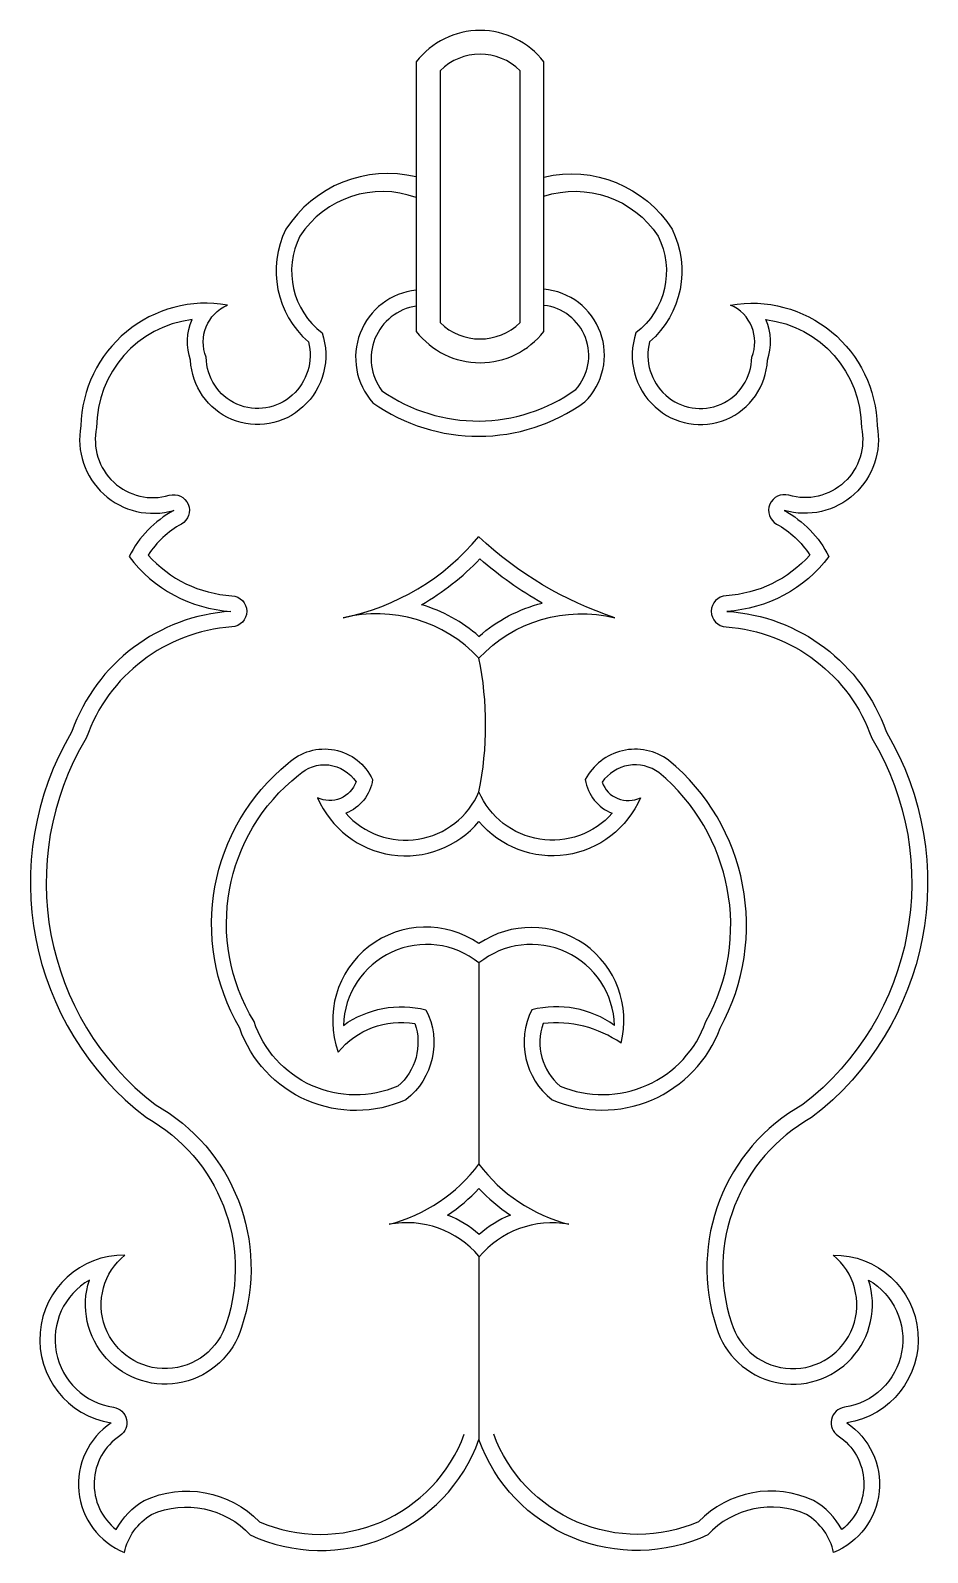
# Model space of a CAD drawing. Header units: metres. Extents: x 709 to 817, y 199 to 383.
import ezdxf

# ---------------------------------------------------------------- set-up
doc = ezdxf.new("R2010")
doc.units = ezdxf.units.M
doc.layers.add('3', color=3, linetype='Continuous')
doc.layers.add('4', color=4, linetype='Continuous')

msp = doc.modelspace()

# ---------------------------------------------------------------- linework, layer by layer
at = {"layer": '3'}
for points in [[(757.93, 377.78), (757.93, 347.44, 0.41), (767.58, 347.44), (767.58, 377.78, 0.41)], [(762.65, 237.61, 0.08), (758.84, 239.93, 0.06), (762.62, 243.14, 0.06), (766.4, 239.94, 0.08)]]:
    msp.add_lwpolyline(points, format="xyb", close=True, dxfattribs=at)
for points in [[(755.07, 362.49, 0.35), (741.06, 357.85, 0.36), (743.72, 346.19, -0.3), (741.42, 337.29, -0.64), (727.89, 342.9, -0.19), (728.06, 347.79, 0.38), (716.57, 334.78, 0.57), (725.32, 326.63, -0.89), (726.78, 323.17, 0.12), (722.77, 319.44, 0.2), (732.87, 314.54, -0.94), (732.87, 310.77, 0.3), (715.31, 297.37, 0.38), (723.6, 253.25, -0.36), (734.01, 226.39, -1.01), (715.69, 232.1, 0.71), (718.61, 216.78, -0.68), (719.38, 213.35, 0.51), (718.93, 202.04, -0.14), (722.31, 205.54, -0.32), (736.18, 202.99, 0.43), (760.85, 213.53)], [(770.44, 362.65, -0.34), (784.19, 357.85, -0.36), (781.53, 346.19, 0.3), (783.83, 337.29, 0.64), (797.36, 342.9, 0.19), (797.19, 347.79, -0.38), (808.68, 334.78, -0.57), (799.93, 326.63, 0.89), (798.47, 323.17, -0.12), (802.47, 319.44, -0.2), (792.38, 314.54, 0.94), (792.38, 310.77, -0.3), (809.94, 297.37, -0.38), (801.64, 253.25, 0.36), (791.23, 226.39, 1.01), (809.55, 232.1, -0.71), (806.64, 216.78, 0.68), (805.87, 213.35, -0.51), (806.32, 202.04, 0.14), (802.93, 205.54, 0.32), (789.07, 202.99, -0.43), (764.4, 213.53, -0.43)], [(755.07, 349.42, 0.57), (750.93, 339.23, 0.32), (774.28, 339.39, 0.61), (770.44, 349.51, 0.61)], [(762.62, 309.64, 0.11), (755.69, 313.45, 0.07), (762.74, 318.96)], [(762.62, 309.64, -0.12), (770.24, 313.64, -0.05), (762.74, 318.96)], [(779.74, 260.64, 0.69), (762.62, 272.64, 0.73), (745.67, 259.56, -0.27), (754.89, 263.01, -0.31), (752.84, 255.45, -0.44), (735.53, 263.25, -0.38), (740.89, 292.92, -0.47), (747.81, 292.12, -0.45), (743.18, 290.2, 0.56), (762.62, 287.34, 0.56)], [(779.74, 260.64, 0.18), (770.35, 263.01, 0.31), (772.4, 255.46, 0.43), (789.96, 263.25, 0.36), (784.3, 293.23, 0.42), (777.46, 292.08, 0.45), (782.07, 290.2, -0.56), (762.62, 287.34, -0.56)]]:
    msp.add_lwpolyline(points, format="xyb", dxfattribs=at)
at = {"layer": '4'}
for p, q in [((762.62, 270.31), (762.62, 246.07)), ((762.62, 234.97), (762.62, 212.88))]:
    msp.add_line(p, q, dxfattribs=at)
msp.add_lwpolyline([(755.07, 378.86), (755.07, 346.37, 0.49), (770.44, 346.37), (770.44, 378.86, 0.49)], format="xyb", close=True, dxfattribs=at)
for points in [[(755.07, 364.98, 0.32), (739.36, 358.68, 0.34), (742.07, 345.1, -0.28), (740.14, 338.69, -0.65), (729.78, 343.27, -0.41), (732.32, 349.55, 0.46), (714.68, 334.98, 0.56), (725.85, 324.81, 0.15), (720.48, 319.26, 0.22), (732.75, 312.65, 0.3), (713.59, 298.18, 0.38), (722.57, 251.67, -0.36), (732.21, 226.96, -1.36), (719.98, 235.12, 0.93), (718.32, 214.91, 0.6), (719.92, 199.28, -0.21), (723.18, 203.86, -0.32), (735.07, 201.41, 0.44), (762.62, 212.88)], [(770.44, 364.97, -0.32), (785.88, 358.68, -0.34), (783.18, 345.1, 0.28), (785.11, 338.69, 0.65), (795.47, 343.27, 0.41), (792.92, 349.55, -0.46), (810.57, 334.98, -0.56), (799.4, 324.81, -0.15), (804.77, 319.26, -0.22), (792.49, 312.65, -0.3), (811.66, 298.18, -0.38), (802.68, 251.67, 0.36), (793.04, 226.96, 1.36), (805.27, 235.12, -0.93), (806.93, 214.91, -0.6), (805.33, 199.28, 0.21), (802.07, 203.86, 0.32), (790.18, 201.41, -0.44), (762.62, 212.88)], [(755.07, 351.35, 0.61), (749.83, 337.78, 0.32), (775.38, 337.88, 0.64), (770.44, 351.45, 0.64)], [(778.95, 262.78, 0.62), (762.62, 270.31, 0.62), (746.29, 262.78, -0.22), (756.24, 264.66, -0.36), (753.83, 253.83, -0.44), (733.8, 262.46, -0.37), (739.64, 294.35, -0.51), (749.81, 292.39, -0.27), (746.57, 288.33, 0.55), (762.62, 290.91, 0.1), (762.62, 307.03, 0.27), (746.25, 311.88, 0.17), (762.62, 321.66)], [(778.95, 262.78, 0.22), (769, 264.66, 0.36), (771.42, 253.83, 0.43), (791.68, 262.46, 0.36), (785.46, 294.73, 0.46), (775.43, 292.39, 0.27), (778.68, 288.33, -0.55), (762.62, 290.91, 0.1), (762.62, 307.03, -0.27), (779, 311.88, -0.11), (762.62, 321.64)], [(762.62, 234.97, 0.27), (751.81, 238.82, 0.17), (762.62, 246.07, 0.17), (773.43, 238.82, 0.27), (762.62, 234.86, 0.27)]]:
    msp.add_lwpolyline(points, format="xyb", dxfattribs=at)

doc.saveas('drawing.dxf')
